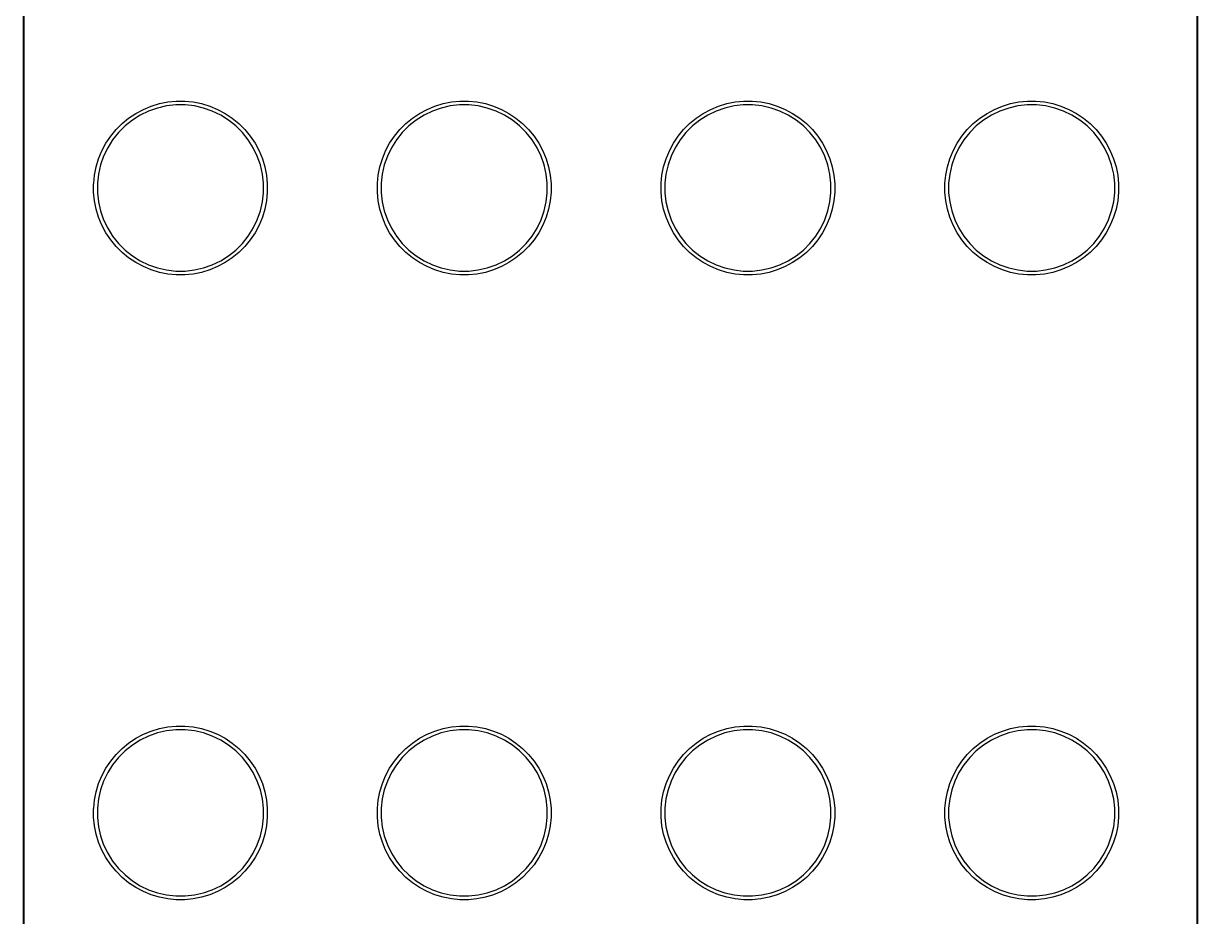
# Model space of a CAD drawing. Header units: inches. Extents: x 0 to 1.78, y -5.06 to 0.
# Drawn here: x 0.001 to 1.776, y -3.88 to -2.529 of the extents above; entities that cross this region are included whole.
import ezdxf

# ---------------------------------------------------------------- set-up
doc = ezdxf.new("R2010")
doc.units = ezdxf.units.IN
doc.header["$MEASUREMENT"] = 0
doc.layers.add('Edge.Cuts', color=254, linetype='CONTINUOUS', true_color=0xd0d2cd)

msp = doc.modelspace()

# ---------------------------------------------------------------- linework, layer by layer
at = {"layer": 'Edge.Cuts', "linetype": 'CONTINUOUS'}
for p, q in [((0.0008, -5.059), (0.0008, 0)), ((1.7765, 0), (1.7765, -5.059)), ((0.0012, -0.2366), (0.0012, -4.8224)), ((1.7761, -4.8224), (1.7761, -0.2366)), ((0.1707, -2.6654), (0.1821, -2.6593)), ((0.1901, -2.662), (0.1774, -2.6681)), ((0.1821, -2.6593), (0.194, -2.6544)), ((0.2035, -2.6573), (0.1901, -2.662)), ((0.194, -2.6544), (0.2063, -2.6506)), ((0.2172, -2.6542), (0.2035, -2.6573)), ((0.2063, -2.6506), (0.219, -2.6481)), ((0.2312, -2.6526), (0.2172, -2.6542)), ((0.219, -2.6481), (0.2318, -2.6469)), ((0.2453, -2.6526), (0.2312, -2.6526)), ((0.2318, -2.6469), (0.2447, -2.6469)), ((0.2447, -2.6469), (0.2576, -2.6481)), ((0.2593, -2.6542), (0.2453, -2.6526)), ((0.2576, -2.6481), (0.2702, -2.6506)), ((0.2731, -2.6573), (0.2593, -2.6542)), ((0.2702, -2.6506), (0.2826, -2.6544)), ((0.2864, -2.662), (0.2731, -2.6573)), ((0.2826, -2.6544), (0.2945, -2.6593)), ((0.2991, -2.6681), (0.2864, -2.662)), ((0.2945, -2.6593), (0.3059, -2.6654)), ((0.5998, -2.6654), (0.6112, -2.6593)), ((0.6193, -2.662), (0.6066, -2.6681)), ((0.6112, -2.6593), (0.6231, -2.6544)), ((0.6326, -2.6573), (0.6193, -2.662)), ((0.6231, -2.6544), (0.6355, -2.6506)), ((0.6463, -2.6542), (0.6326, -2.6573)), ((0.6355, -2.6506), (0.6481, -2.6481)), ((0.6604, -2.6526), (0.6463, -2.6542)), ((0.6481, -2.6481), (0.661, -2.6469)), ((0.6745, -2.6526), (0.6604, -2.6526)), ((0.661, -2.6469), (0.6739, -2.6469)), ((0.6739, -2.6469), (0.6867, -2.6481)), ((0.6885, -2.6542), (0.6745, -2.6526)), ((0.6867, -2.6481), (0.6994, -2.6506)), ((0.7022, -2.6573), (0.6885, -2.6542)), ((0.6994, -2.6506), (0.7117, -2.6544)), ((0.7155, -2.662), (0.7022, -2.6573)), ((0.7117, -2.6544), (0.7236, -2.6593)), ((0.7283, -2.6681), (0.7155, -2.662)), ((0.7236, -2.6593), (0.735, -2.6654)), ((1.0289, -2.6654), (1.0403, -2.6593)), ((1.0484, -2.662), (1.0357, -2.6681)), ((1.0403, -2.6593), (1.0522, -2.6544)), ((1.0617, -2.6573), (1.0484, -2.662)), ((1.0522, -2.6544), (1.0646, -2.6506)), ((1.0755, -2.6542), (1.0617, -2.6573)), ((1.0646, -2.6506), (1.0773, -2.6481)), ((1.0895, -2.6526), (1.0755, -2.6542)), ((1.0773, -2.6481), (1.0901, -2.6469)), ((1.1036, -2.6526), (1.0895, -2.6526)), ((1.0901, -2.6469), (1.103, -2.6469)), ((1.103, -2.6469), (1.1158, -2.6481)), ((1.1176, -2.6542), (1.1036, -2.6526)), ((1.1158, -2.6481), (1.1285, -2.6506)), ((1.1314, -2.6573), (1.1176, -2.6542)), ((1.1285, -2.6506), (1.1408, -2.6544)), ((1.1447, -2.662), (1.1314, -2.6573)), ((1.1408, -2.6544), (1.1528, -2.6593)), ((1.1574, -2.6681), (1.1447, -2.662)), ((1.1528, -2.6593), (1.1641, -2.6654)), ((1.4581, -2.6654), (1.4695, -2.6593)), ((1.4775, -2.662), (1.4648, -2.6681)), ((1.4695, -2.6593), (1.4814, -2.6544)), ((1.4909, -2.6573), (1.4775, -2.662)), ((1.4814, -2.6544), (1.4937, -2.6506)), ((1.5046, -2.6542), (1.4909, -2.6573)), ((1.4937, -2.6506), (1.5064, -2.6481)), ((1.5186, -2.6526), (1.5046, -2.6542)), ((1.5064, -2.6481), (1.5192, -2.6469)), ((1.5327, -2.6526), (1.5186, -2.6526)), ((1.5192, -2.6469), (1.5321, -2.6469)), ((1.5321, -2.6469), (1.545, -2.6481)), ((1.5468, -2.6542), (1.5327, -2.6526)), ((1.545, -2.6481), (1.5576, -2.6506)), ((1.5605, -2.6573), (1.5468, -2.6542)), ((1.5576, -2.6506), (1.57, -2.6544)), ((1.5738, -2.662), (1.5605, -2.6573)), ((1.57, -2.6544), (1.5819, -2.6593)), ((1.5865, -2.6681), (1.5738, -2.662)), ((1.5819, -2.6593), (1.5933, -2.6654)), ((0.1408, -2.6899), (0.15, -2.6808)), ((0.15, -2.6808), (0.1599, -2.6726)), ((0.1655, -2.6756), (0.1545, -2.6844)), ((0.1599, -2.6726), (0.1707, -2.6654)), ((0.1774, -2.6681), (0.1655, -2.6756)), ((0.3111, -2.6756), (0.2991, -2.6681)), ((0.3059, -2.6654), (0.3166, -2.6726)), ((0.3221, -2.6844), (0.3111, -2.6756)), ((0.3166, -2.6726), (0.3266, -2.6808)), ((0.3266, -2.6808), (0.3357, -2.6899)), ((0.57, -2.6899), (0.5791, -2.6808)), ((0.5791, -2.6808), (0.5891, -2.6726)), ((0.5946, -2.6756), (0.5836, -2.6844)), ((0.5891, -2.6726), (0.5998, -2.6654)), ((0.6066, -2.6681), (0.5946, -2.6756)), ((0.7402, -2.6756), (0.7283, -2.6681)), ((0.735, -2.6654), (0.7457, -2.6726)), ((0.7512, -2.6844), (0.7402, -2.6756)), ((0.7457, -2.6726), (0.7557, -2.6808)), ((0.7557, -2.6808), (0.7648, -2.6899)), ((0.9991, -2.6899), (1.0082, -2.6808)), ((1.0082, -2.6808), (1.0182, -2.6726)), ((1.0238, -2.6756), (1.0127, -2.6844)), ((1.0182, -2.6726), (1.0289, -2.6654)), ((1.0357, -2.6681), (1.0238, -2.6756)), ((1.1693, -2.6756), (1.1574, -2.6681)), ((1.1641, -2.6654), (1.1749, -2.6726)), ((1.1804, -2.6844), (1.1693, -2.6756)), ((1.1749, -2.6726), (1.1849, -2.6808)), ((1.1849, -2.6808), (1.194, -2.6899)), ((1.4282, -2.6899), (1.4374, -2.6808)), ((1.4374, -2.6808), (1.4473, -2.6726)), ((1.4529, -2.6756), (1.4419, -2.6844)), ((1.4473, -2.6726), (1.4581, -2.6654)), ((1.4648, -2.6681), (1.4529, -2.6756)), ((1.5985, -2.6756), (1.5865, -2.6681)), ((1.5933, -2.6654), (1.604, -2.6726)), ((1.6095, -2.6844), (1.5985, -2.6756)), ((1.604, -2.6726), (1.614, -2.6808)), ((1.614, -2.6808), (1.6231, -2.6899)), ((0.1327, -2.6999), (0.1408, -2.6899)), ((0.1445, -2.6944), (0.1357, -2.7054)), ((0.1545, -2.6844), (0.1445, -2.6944)), ((0.3321, -2.6944), (0.3221, -2.6844)), ((0.3409, -2.7054), (0.3321, -2.6944)), ((0.3357, -2.6899), (0.3439, -2.6999)), ((0.5618, -2.6999), (0.57, -2.6899)), ((0.5736, -2.6944), (0.5648, -2.7054)), ((0.5836, -2.6844), (0.5736, -2.6944)), ((0.7612, -2.6944), (0.7512, -2.6844)), ((0.77, -2.7054), (0.7612, -2.6944)), ((0.7648, -2.6899), (0.773, -2.6999)), ((0.9909, -2.6999), (0.9991, -2.6899)), ((1.0028, -2.6944), (0.994, -2.7054)), ((1.0127, -2.6844), (1.0028, -2.6944)), ((1.1903, -2.6944), (1.1804, -2.6844)), ((1.1991, -2.7054), (1.1903, -2.6944)), ((1.194, -2.6899), (1.2022, -2.6999)), ((1.4201, -2.6999), (1.4282, -2.6899)), ((1.4319, -2.6944), (1.4231, -2.7054)), ((1.4419, -2.6844), (1.4319, -2.6944)), ((1.6195, -2.6944), (1.6095, -2.6844)), ((1.6283, -2.7054), (1.6195, -2.6944)), ((1.6231, -2.6899), (1.6313, -2.6999)), ((0.1194, -2.722), (0.1255, -2.7106)), ((0.1255, -2.7106), (0.1327, -2.6999)), ((0.1357, -2.7054), (0.1282, -2.7174)), ((0.3484, -2.7174), (0.3409, -2.7054)), ((0.3439, -2.6999), (0.3511, -2.7106)), ((0.3511, -2.7106), (0.3571, -2.722)), ((0.5485, -2.722), (0.5546, -2.7106)), ((0.5546, -2.7106), (0.5618, -2.6999)), ((0.5648, -2.7054), (0.5573, -2.7174)), ((0.7775, -2.7174), (0.77, -2.7054)), ((0.773, -2.6999), (0.7802, -2.7106)), ((0.7802, -2.7106), (0.7863, -2.722)), ((0.9777, -2.722), (0.9838, -2.7106)), ((0.9838, -2.7106), (0.9909, -2.6999)), ((0.994, -2.7054), (0.9865, -2.7174)), ((1.2066, -2.7174), (1.1991, -2.7054)), ((1.2022, -2.6999), (1.2093, -2.7106)), ((1.2093, -2.7106), (1.2154, -2.722)), ((1.4068, -2.722), (1.4129, -2.7106)), ((1.4129, -2.7106), (1.4201, -2.6999)), ((1.4231, -2.7054), (1.4156, -2.7174)), ((1.6358, -2.7174), (1.6283, -2.7054)), ((1.6313, -2.6999), (1.6385, -2.7106)), ((1.6385, -2.7106), (1.6446, -2.722)), ((0.1107, -2.7463), (0.1145, -2.7339)), ((0.1145, -2.7339), (0.1194, -2.722)), ((0.1221, -2.7301), (0.1174, -2.7434)), ((0.1282, -2.7174), (0.1221, -2.7301)), ((0.3545, -2.7301), (0.3484, -2.7174)), ((0.3591, -2.7434), (0.3545, -2.7301)), ((0.3571, -2.722), (0.3621, -2.7339)), ((0.3621, -2.7339), (0.3658, -2.7463)), ((0.5399, -2.7463), (0.5436, -2.7339)), ((0.5436, -2.7339), (0.5485, -2.722)), ((0.5512, -2.7301), (0.5465, -2.7434)), ((0.5573, -2.7174), (0.5512, -2.7301)), ((0.7836, -2.7301), (0.7775, -2.7174)), ((0.7883, -2.7434), (0.7836, -2.7301)), ((0.7863, -2.722), (0.7912, -2.7339)), ((0.7912, -2.7339), (0.795, -2.7463)), ((0.969, -2.7463), (0.9727, -2.7339)), ((0.9727, -2.7339), (0.9777, -2.722)), ((0.9803, -2.7301), (0.9757, -2.7434)), ((0.9865, -2.7174), (0.9803, -2.7301)), ((1.2128, -2.7301), (1.2066, -2.7174)), ((1.2174, -2.7434), (1.2128, -2.7301)), ((1.2154, -2.722), (1.2204, -2.7339)), ((1.2204, -2.7339), (1.2241, -2.7463)), ((1.3981, -2.7463), (1.4019, -2.7339)), ((1.4019, -2.7339), (1.4068, -2.722)), ((1.4095, -2.7301), (1.4048, -2.7434)), ((1.4156, -2.7174), (1.4095, -2.7301)), ((1.6419, -2.7301), (1.6358, -2.7174)), ((1.6466, -2.7434), (1.6419, -2.7301)), ((1.6446, -2.722), (1.6495, -2.7339)), ((1.6495, -2.7339), (1.6532, -2.7463)), ((0.1082, -2.7589), (0.1107, -2.7463)), ((0.1174, -2.7434), (0.1143, -2.7571)), ((0.3623, -2.7571), (0.3591, -2.7434)), ((0.3658, -2.7463), (0.3684, -2.7589)), ((0.5373, -2.7589), (0.5399, -2.7463)), ((0.5465, -2.7434), (0.5434, -2.7571)), ((0.7914, -2.7571), (0.7883, -2.7434)), ((0.795, -2.7463), (0.7975, -2.7589)), ((0.9665, -2.7589), (0.969, -2.7463)), ((0.9757, -2.7434), (0.9725, -2.7571)), ((1.2206, -2.7571), (1.2174, -2.7434)), ((1.2241, -2.7463), (1.2266, -2.7589)), ((1.3956, -2.7589), (1.3981, -2.7463)), ((1.4048, -2.7434), (1.4017, -2.7571)), ((1.6497, -2.7571), (1.6466, -2.7434)), ((1.6532, -2.7463), (1.6558, -2.7589)), ((0.107, -2.7711), (0.1082, -2.7589)), ((0.1143, -2.7571), (0.1127, -2.7711)), ((0.3639, -2.7711), (0.3623, -2.7571)), ((0.3684, -2.7589), (0.3696, -2.7718)), ((0.5361, -2.7711), (0.5373, -2.7589)), ((0.5434, -2.7571), (0.5418, -2.7711)), ((0.793, -2.7711), (0.7914, -2.7571)), ((0.7975, -2.7589), (0.7987, -2.7718)), ((0.9653, -2.7711), (0.9665, -2.7589)), ((0.9725, -2.7571), (0.971, -2.7711)), ((1.2221, -2.7711), (1.2206, -2.7571)), ((1.2266, -2.7589), (1.2279, -2.7718)), ((1.3944, -2.7711), (1.3956, -2.7589)), ((1.4017, -2.7571), (1.4001, -2.7711)), ((1.6513, -2.7711), (1.6497, -2.7571)), ((1.6558, -2.7589), (1.657, -2.7718)), ((0.1069, -2.7718), (0.107, -2.7711)), ((0.1069, -2.7847), (0.1069, -2.7718)), ((0.1082, -2.7975), (0.1069, -2.7847)), ((0.1127, -2.7711), (0.1127, -2.7853)), ((0.1127, -2.7853), (0.1143, -2.7993)), ((0.3623, -2.7993), (0.3639, -2.7853)), ((0.3639, -2.7853), (0.3639, -2.7711)), ((0.3696, -2.7847), (0.3684, -2.7975)), ((0.3696, -2.7718), (0.3696, -2.7847)), ((0.5361, -2.7718), (0.5361, -2.7711)), ((0.5361, -2.7847), (0.5361, -2.7718)), ((0.5373, -2.7975), (0.5361, -2.7847)), ((0.5418, -2.7711), (0.5418, -2.7853)), ((0.5418, -2.7853), (0.5434, -2.7993)), ((0.7914, -2.7993), (0.793, -2.7853)), ((0.793, -2.7853), (0.793, -2.7711)), ((0.7987, -2.7847), (0.7975, -2.7975)), ((0.7987, -2.7718), (0.7987, -2.7847)), ((0.9652, -2.7718), (0.9653, -2.7711)), ((0.9652, -2.7847), (0.9652, -2.7718)), ((0.9665, -2.7975), (0.9652, -2.7847)), ((0.971, -2.7711), (0.971, -2.7853)), ((0.971, -2.7853), (0.9725, -2.7993)), ((1.2206, -2.7993), (1.2221, -2.7853)), ((1.2221, -2.7853), (1.2221, -2.7711)), ((1.2279, -2.7847), (1.2266, -2.7975)), ((1.2279, -2.7718), (1.2279, -2.7847)), ((1.3943, -2.7718), (1.3944, -2.7711)), ((1.3943, -2.7847), (1.3943, -2.7718)), ((1.3956, -2.7975), (1.3943, -2.7847)), ((1.4001, -2.7711), (1.4001, -2.7853)), ((1.4001, -2.7853), (1.4017, -2.7993)), ((1.6497, -2.7993), (1.6513, -2.7853)), ((1.6513, -2.7853), (1.6513, -2.7711)), ((1.657, -2.7847), (1.6558, -2.7975)), ((1.657, -2.7718), (1.657, -2.7847)), ((0.1107, -2.8102), (0.1082, -2.7975)), ((0.1143, -2.7993), (0.1174, -2.813)), ((0.3591, -2.813), (0.3623, -2.7993)), ((0.3684, -2.7975), (0.3658, -2.8102)), ((0.5399, -2.8102), (0.5373, -2.7975)), ((0.5434, -2.7993), (0.5465, -2.813)), ((0.7883, -2.813), (0.7914, -2.7993)), ((0.7975, -2.7975), (0.795, -2.8102)), ((0.969, -2.8102), (0.9665, -2.7975)), ((0.9725, -2.7993), (0.9757, -2.813)), ((1.2174, -2.813), (1.2206, -2.7993)), ((1.2266, -2.7975), (1.2241, -2.8102)), ((1.3981, -2.8102), (1.3956, -2.7975)), ((1.4017, -2.7993), (1.4048, -2.813)), ((1.6466, -2.813), (1.6497, -2.7993)), ((1.6558, -2.7975), (1.6532, -2.8102)), ((0.1145, -2.8225), (0.1107, -2.8102)), ((0.1194, -2.8344), (0.1145, -2.8225)), ((0.1174, -2.813), (0.1221, -2.8263)), ((0.3545, -2.8263), (0.3591, -2.813)), ((0.3621, -2.8225), (0.3571, -2.8344)), ((0.3658, -2.8102), (0.3621, -2.8225)), ((0.5436, -2.8225), (0.5399, -2.8102)), ((0.5485, -2.8344), (0.5436, -2.8225)), ((0.5465, -2.813), (0.5512, -2.8263)), ((0.7836, -2.8263), (0.7883, -2.813)), ((0.7912, -2.8225), (0.7863, -2.8344)), ((0.795, -2.8102), (0.7912, -2.8225)), ((0.9727, -2.8225), (0.969, -2.8102)), ((0.9777, -2.8344), (0.9727, -2.8225)), ((0.9757, -2.813), (0.9803, -2.8263)), ((1.2128, -2.8263), (1.2174, -2.813)), ((1.2204, -2.8225), (1.2154, -2.8344)), ((1.2241, -2.8102), (1.2204, -2.8225)), ((1.4019, -2.8225), (1.3981, -2.8102)), ((1.4068, -2.8344), (1.4019, -2.8225)), ((1.4048, -2.813), (1.4095, -2.8263)), ((1.6419, -2.8263), (1.6466, -2.813)), ((1.6495, -2.8225), (1.6446, -2.8344)), ((1.6532, -2.8102), (1.6495, -2.8225)), ((0.1255, -2.8458), (0.1194, -2.8344)), ((0.1221, -2.8263), (0.1282, -2.839)), ((0.1282, -2.839), (0.1357, -2.851)), ((0.3409, -2.851), (0.3484, -2.839)), ((0.3484, -2.839), (0.3545, -2.8263)), ((0.3571, -2.8344), (0.3511, -2.8458)), ((0.5546, -2.8458), (0.5485, -2.8344)), ((0.5512, -2.8263), (0.5573, -2.839)), ((0.5573, -2.839), (0.5648, -2.851)), ((0.77, -2.851), (0.7775, -2.839)), ((0.7775, -2.839), (0.7836, -2.8263)), ((0.7863, -2.8344), (0.7802, -2.8458)), ((0.9838, -2.8458), (0.9777, -2.8344)), ((0.9803, -2.8263), (0.9865, -2.839)), ((0.9865, -2.839), (0.994, -2.851)), ((1.1991, -2.851), (1.2066, -2.839)), ((1.2066, -2.839), (1.2128, -2.8263)), ((1.2154, -2.8344), (1.2093, -2.8458)), ((1.4129, -2.8458), (1.4068, -2.8344)), ((1.4095, -2.8263), (1.4156, -2.839)), ((1.4156, -2.839), (1.4231, -2.851)), ((1.6283, -2.851), (1.6358, -2.839)), ((1.6358, -2.839), (1.6419, -2.8263)), ((1.6446, -2.8344), (1.6385, -2.8458)), ((0.1327, -2.8565), (0.1255, -2.8458)), ((0.1408, -2.8665), (0.1327, -2.8565)), ((0.1357, -2.851), (0.1445, -2.862)), ((0.3321, -2.862), (0.3409, -2.851)), ((0.3439, -2.8565), (0.3357, -2.8665)), ((0.3511, -2.8458), (0.3439, -2.8565)), ((0.5618, -2.8565), (0.5546, -2.8458)), ((0.57, -2.8665), (0.5618, -2.8565)), ((0.5648, -2.851), (0.5736, -2.862)), ((0.7612, -2.862), (0.77, -2.851)), ((0.773, -2.8565), (0.7648, -2.8665)), ((0.7802, -2.8458), (0.773, -2.8565)), ((0.9909, -2.8565), (0.9838, -2.8458)), ((0.9991, -2.8665), (0.9909, -2.8565)), ((0.994, -2.851), (1.0028, -2.862)), ((1.1903, -2.862), (1.1991, -2.851)), ((1.2022, -2.8565), (1.194, -2.8665)), ((1.2093, -2.8458), (1.2022, -2.8565)), ((1.4201, -2.8565), (1.4129, -2.8458)), ((1.4282, -2.8665), (1.4201, -2.8565)), ((1.4231, -2.851), (1.4319, -2.862)), ((1.6195, -2.862), (1.6283, -2.851)), ((1.6313, -2.8565), (1.6231, -2.8665)), ((1.6385, -2.8458), (1.6313, -2.8565)), ((0.15, -2.8756), (0.1408, -2.8665)), ((0.1445, -2.862), (0.1545, -2.872)), ((0.1599, -2.8838), (0.15, -2.8756)), ((0.1545, -2.872), (0.1655, -2.8808)), ((0.3111, -2.8808), (0.3221, -2.872)), ((0.3266, -2.8756), (0.3166, -2.8838)), ((0.3221, -2.872), (0.3321, -2.862)), ((0.3357, -2.8665), (0.3266, -2.8756)), ((0.5791, -2.8756), (0.57, -2.8665)), ((0.5736, -2.862), (0.5836, -2.872)), ((0.5891, -2.8838), (0.5791, -2.8756)), ((0.5836, -2.872), (0.5946, -2.8808)), ((0.7402, -2.8808), (0.7512, -2.872)), ((0.7557, -2.8756), (0.7457, -2.8838)), ((0.7512, -2.872), (0.7612, -2.862)), ((0.7648, -2.8665), (0.7557, -2.8756)), ((1.0082, -2.8756), (0.9991, -2.8665)), ((1.0028, -2.862), (1.0127, -2.872)), ((1.0182, -2.8838), (1.0082, -2.8756)), ((1.0127, -2.872), (1.0238, -2.8808)), ((1.1693, -2.8808), (1.1804, -2.872)), ((1.1849, -2.8756), (1.1749, -2.8838)), ((1.1804, -2.872), (1.1903, -2.862)), ((1.194, -2.8665), (1.1849, -2.8756)), ((1.4374, -2.8756), (1.4282, -2.8665)), ((1.4319, -2.862), (1.4419, -2.872)), ((1.4473, -2.8838), (1.4374, -2.8756)), ((1.4419, -2.872), (1.4529, -2.8808)), ((1.5985, -2.8808), (1.6095, -2.872)), ((1.614, -2.8756), (1.604, -2.8838)), ((1.6095, -2.872), (1.6195, -2.862)), ((1.6231, -2.8665), (1.614, -2.8756)), ((0.1707, -2.891), (0.1599, -2.8838)), ((0.1655, -2.8808), (0.1774, -2.8883)), ((0.1821, -2.8971), (0.1707, -2.891)), ((0.1774, -2.8883), (0.1901, -2.8944)), ((0.2864, -2.8944), (0.2991, -2.8883)), ((0.3059, -2.891), (0.2945, -2.8971)), ((0.2991, -2.8883), (0.3111, -2.8808)), ((0.3166, -2.8838), (0.3059, -2.891)), ((0.5998, -2.891), (0.5891, -2.8838)), ((0.5946, -2.8808), (0.6066, -2.8883)), ((0.6112, -2.8971), (0.5998, -2.891)), ((0.6066, -2.8883), (0.6193, -2.8944)), ((0.7155, -2.8944), (0.7283, -2.8883)), ((0.735, -2.891), (0.7236, -2.8971)), ((0.7283, -2.8883), (0.7402, -2.8808)), ((0.7457, -2.8838), (0.735, -2.891)), ((1.0289, -2.891), (1.0182, -2.8838)), ((1.0238, -2.8808), (1.0357, -2.8883)), ((1.0403, -2.8971), (1.0289, -2.891)), ((1.0357, -2.8883), (1.0484, -2.8944)), ((1.1447, -2.8944), (1.1574, -2.8883)), ((1.1641, -2.891), (1.1528, -2.8971)), ((1.1574, -2.8883), (1.1693, -2.8808)), ((1.1749, -2.8838), (1.1641, -2.891)), ((1.4581, -2.891), (1.4473, -2.8838)), ((1.4529, -2.8808), (1.4648, -2.8883)), ((1.4695, -2.8971), (1.4581, -2.891)), ((1.4648, -2.8883), (1.4775, -2.8944)), ((1.5738, -2.8944), (1.5865, -2.8883)), ((1.5933, -2.891), (1.5819, -2.8971)), ((1.5865, -2.8883), (1.5985, -2.8808)), ((1.604, -2.8838), (1.5933, -2.891)), ((0.194, -2.902), (0.1821, -2.8971)), ((0.1901, -2.8944), (0.2035, -2.8991)), ((0.2063, -2.9058), (0.194, -2.902)), ((0.2035, -2.8991), (0.2172, -2.9022)), ((0.219, -2.9083), (0.2063, -2.9058)), ((0.2172, -2.9022), (0.2312, -2.9038)), ((0.2318, -2.9095), (0.219, -2.9083)), ((0.2312, -2.9038), (0.2453, -2.9038)), ((0.2447, -2.9095), (0.2318, -2.9095)), ((0.2576, -2.9083), (0.2447, -2.9095)), ((0.2453, -2.9038), (0.2593, -2.9022)), ((0.2702, -2.9058), (0.2576, -2.9083)), ((0.2593, -2.9022), (0.2731, -2.8991)), ((0.2826, -2.902), (0.2702, -2.9058)), ((0.2731, -2.8991), (0.2864, -2.8944)), ((0.2945, -2.8971), (0.2826, -2.902)), ((0.6231, -2.902), (0.6112, -2.8971)), ((0.6193, -2.8944), (0.6326, -2.8991)), ((0.6355, -2.9058), (0.6231, -2.902)), ((0.6326, -2.8991), (0.6463, -2.9022)), ((0.6481, -2.9083), (0.6355, -2.9058)), ((0.6463, -2.9022), (0.6604, -2.9038)), ((0.661, -2.9095), (0.6481, -2.9083)), ((0.6604, -2.9038), (0.6745, -2.9038)), ((0.6739, -2.9095), (0.661, -2.9095)), ((0.6867, -2.9083), (0.6739, -2.9095)), ((0.6745, -2.9038), (0.6885, -2.9022)), ((0.6994, -2.9058), (0.6867, -2.9083)), ((0.6885, -2.9022), (0.7022, -2.8991)), ((0.7117, -2.902), (0.6994, -2.9058)), ((0.7022, -2.8991), (0.7155, -2.8944)), ((0.7236, -2.8971), (0.7117, -2.902)), ((1.0522, -2.902), (1.0403, -2.8971)), ((1.0484, -2.8944), (1.0617, -2.8991)), ((1.0646, -2.9058), (1.0522, -2.902)), ((1.0617, -2.8991), (1.0755, -2.9022)), ((1.0773, -2.9083), (1.0646, -2.9058)), ((1.0755, -2.9022), (1.0895, -2.9038)), ((1.0901, -2.9095), (1.0773, -2.9083)), ((1.0895, -2.9038), (1.1036, -2.9038)), ((1.103, -2.9095), (1.0901, -2.9095)), ((1.1158, -2.9083), (1.103, -2.9095)), ((1.1036, -2.9038), (1.1176, -2.9022)), ((1.1285, -2.9058), (1.1158, -2.9083)), ((1.1176, -2.9022), (1.1314, -2.8991)), ((1.1408, -2.902), (1.1285, -2.9058)), ((1.1314, -2.8991), (1.1447, -2.8944)), ((1.1528, -2.8971), (1.1408, -2.902)), ((1.4814, -2.902), (1.4695, -2.8971)), ((1.4775, -2.8944), (1.4909, -2.8991)), ((1.4937, -2.9058), (1.4814, -2.902)), ((1.4909, -2.8991), (1.5046, -2.9022)), ((1.5064, -2.9083), (1.4937, -2.9058)), ((1.5046, -2.9022), (1.5186, -2.9038)), ((1.5192, -2.9095), (1.5064, -2.9083)), ((1.5186, -2.9038), (1.5327, -2.9038)), ((1.5321, -2.9095), (1.5192, -2.9095)), ((1.545, -2.9083), (1.5321, -2.9095)), ((1.5327, -2.9038), (1.5468, -2.9022)), ((1.5576, -2.9058), (1.545, -2.9083)), ((1.5468, -2.9022), (1.5605, -2.8991)), ((1.57, -2.902), (1.5576, -2.9058)), ((1.5605, -2.8991), (1.5738, -2.8944)), ((1.5819, -2.8971), (1.57, -2.902)), ((0.1707, -3.6103), (0.1821, -3.6042)), ((0.1821, -3.6042), (0.194, -3.5993)), ((0.2035, -3.6022), (0.1901, -3.6069)), ((0.194, -3.5993), (0.2063, -3.5955)), ((0.2172, -3.5991), (0.2035, -3.6022)), ((0.2063, -3.5955), (0.219, -3.593)), ((0.2312, -3.5975), (0.2172, -3.5991)), ((0.219, -3.593), (0.2318, -3.5917)), ((0.2453, -3.5975), (0.2312, -3.5975)), ((0.2318, -3.5917), (0.2447, -3.5917)), ((0.2447, -3.5917), (0.2576, -3.593)), ((0.2593, -3.5991), (0.2453, -3.5975)), ((0.2576, -3.593), (0.2702, -3.5955)), ((0.2731, -3.6022), (0.2593, -3.5991)), ((0.2702, -3.5955), (0.2826, -3.5993)), ((0.2864, -3.6069), (0.2731, -3.6022)), ((0.2826, -3.5993), (0.2945, -3.6042)), ((0.2945, -3.6042), (0.3059, -3.6103)), ((0.5998, -3.6103), (0.6112, -3.6042)), ((0.6112, -3.6042), (0.6231, -3.5993)), ((0.6326, -3.6022), (0.6193, -3.6069)), ((0.6231, -3.5993), (0.6355, -3.5955)), ((0.6463, -3.5991), (0.6326, -3.6022)), ((0.6355, -3.5955), (0.6481, -3.593)), ((0.6604, -3.5975), (0.6463, -3.5991)), ((0.6481, -3.593), (0.661, -3.5917)), ((0.6745, -3.5975), (0.6604, -3.5975)), ((0.661, -3.5917), (0.6739, -3.5917)), ((0.6739, -3.5917), (0.6867, -3.593)), ((0.6885, -3.5991), (0.6745, -3.5975)), ((0.6867, -3.593), (0.6994, -3.5955)), ((0.7022, -3.6022), (0.6885, -3.5991)), ((0.6994, -3.5955), (0.7117, -3.5993)), ((0.7155, -3.6069), (0.7022, -3.6022)), ((0.7117, -3.5993), (0.7236, -3.6042)), ((0.7236, -3.6042), (0.735, -3.6103)), ((1.0289, -3.6103), (1.0403, -3.6042)), ((1.0403, -3.6042), (1.0522, -3.5993)), ((1.0617, -3.6022), (1.0484, -3.6069)), ((1.0522, -3.5993), (1.0646, -3.5955)), ((1.0755, -3.5991), (1.0617, -3.6022)), ((1.0646, -3.5955), (1.0773, -3.593)), ((1.0895, -3.5975), (1.0755, -3.5991)), ((1.0773, -3.593), (1.0901, -3.5917)), ((1.1036, -3.5975), (1.0895, -3.5975)), ((1.0901, -3.5917), (1.103, -3.5917)), ((1.103, -3.5917), (1.1158, -3.593)), ((1.1176, -3.5991), (1.1036, -3.5975)), ((1.1158, -3.593), (1.1285, -3.5955)), ((1.1314, -3.6022), (1.1176, -3.5991)), ((1.1285, -3.5955), (1.1408, -3.5993)), ((1.1447, -3.6069), (1.1314, -3.6022)), ((1.1408, -3.5993), (1.1528, -3.6042)), ((1.1528, -3.6042), (1.1641, -3.6103)), ((1.4581, -3.6103), (1.4695, -3.6042)), ((1.4695, -3.6042), (1.4814, -3.5993)), ((1.4909, -3.6022), (1.4775, -3.6069)), ((1.4814, -3.5993), (1.4937, -3.5955)), ((1.5046, -3.5991), (1.4909, -3.6022)), ((1.4937, -3.5955), (1.5064, -3.593)), ((1.5186, -3.5975), (1.5046, -3.5991)), ((1.5064, -3.593), (1.5192, -3.5917)), ((1.5327, -3.5975), (1.5186, -3.5975)), ((1.5192, -3.5917), (1.5321, -3.5917)), ((1.5321, -3.5917), (1.545, -3.593)), ((1.5468, -3.5991), (1.5327, -3.5975)), ((1.545, -3.593), (1.5576, -3.5955)), ((1.5605, -3.6022), (1.5468, -3.5991)), ((1.5576, -3.5955), (1.57, -3.5993)), ((1.5738, -3.6069), (1.5605, -3.6022)), ((1.57, -3.5993), (1.5819, -3.6042)), ((1.5819, -3.6042), (1.5933, -3.6103)), ((0.15, -3.6257), (0.1599, -3.6175)), ((0.1655, -3.6205), (0.1545, -3.6293)), ((0.1599, -3.6175), (0.1707, -3.6103)), ((0.1774, -3.613), (0.1655, -3.6205)), ((0.1901, -3.6069), (0.1774, -3.613)), ((0.2991, -3.613), (0.2864, -3.6069)), ((0.3111, -3.6205), (0.2991, -3.613)), ((0.3059, -3.6103), (0.3166, -3.6175)), ((0.3221, -3.6293), (0.3111, -3.6205)), ((0.3166, -3.6175), (0.3266, -3.6257)), ((0.5791, -3.6257), (0.5891, -3.6175)), ((0.5946, -3.6205), (0.5836, -3.6293)), ((0.5891, -3.6175), (0.5998, -3.6103)), ((0.6066, -3.613), (0.5946, -3.6205)), ((0.6193, -3.6069), (0.6066, -3.613)), ((0.7283, -3.613), (0.7155, -3.6069)), ((0.7402, -3.6205), (0.7283, -3.613)), ((0.735, -3.6103), (0.7457, -3.6175)), ((0.7512, -3.6293), (0.7402, -3.6205)), ((0.7457, -3.6175), (0.7557, -3.6257)), ((1.0082, -3.6257), (1.0182, -3.6175)), ((1.0238, -3.6205), (1.0127, -3.6293)), ((1.0182, -3.6175), (1.0289, -3.6103)), ((1.0357, -3.613), (1.0238, -3.6205)), ((1.0484, -3.6069), (1.0357, -3.613)), ((1.1574, -3.613), (1.1447, -3.6069)), ((1.1693, -3.6205), (1.1574, -3.613)), ((1.1641, -3.6103), (1.1749, -3.6175)), ((1.1804, -3.6293), (1.1693, -3.6205)), ((1.1749, -3.6175), (1.1849, -3.6257)), ((1.4374, -3.6257), (1.4473, -3.6175)), ((1.4529, -3.6205), (1.4419, -3.6293)), ((1.4473, -3.6175), (1.4581, -3.6103)), ((1.4648, -3.613), (1.4529, -3.6205)), ((1.4775, -3.6069), (1.4648, -3.613)), ((1.5865, -3.613), (1.5738, -3.6069)), ((1.5985, -3.6205), (1.5865, -3.613)), ((1.5933, -3.6103), (1.604, -3.6175)), ((1.6095, -3.6293), (1.5985, -3.6205)), ((1.604, -3.6175), (1.614, -3.6257)), ((0.1327, -3.6448), (0.1408, -3.6348)), ((0.1445, -3.6393), (0.1357, -3.6503)), ((0.1408, -3.6348), (0.15, -3.6257)), ((0.1545, -3.6293), (0.1445, -3.6393)), ((0.3321, -3.6393), (0.3221, -3.6293)), ((0.3266, -3.6257), (0.3357, -3.6348)), ((0.3409, -3.6503), (0.3321, -3.6393)), ((0.3357, -3.6348), (0.3439, -3.6448)), ((0.5618, -3.6448), (0.57, -3.6348)), ((0.5736, -3.6393), (0.5648, -3.6503)), ((0.57, -3.6348), (0.5791, -3.6257)), ((0.5836, -3.6293), (0.5736, -3.6393)), ((0.7612, -3.6393), (0.7512, -3.6293)), ((0.7557, -3.6257), (0.7648, -3.6348)), ((0.77, -3.6503), (0.7612, -3.6393)), ((0.7648, -3.6348), (0.773, -3.6448)), ((0.9909, -3.6448), (0.9991, -3.6348)), ((1.0028, -3.6393), (0.994, -3.6503)), ((0.9991, -3.6348), (1.0082, -3.6257)), ((1.0127, -3.6293), (1.0028, -3.6393)), ((1.1903, -3.6393), (1.1804, -3.6293)), ((1.1849, -3.6257), (1.194, -3.6348)), ((1.1991, -3.6503), (1.1903, -3.6393)), ((1.194, -3.6348), (1.2022, -3.6448)), ((1.4201, -3.6448), (1.4282, -3.6348)), ((1.4319, -3.6393), (1.4231, -3.6503)), ((1.4282, -3.6348), (1.4374, -3.6257)), ((1.4419, -3.6293), (1.4319, -3.6393)), ((1.6195, -3.6393), (1.6095, -3.6293)), ((1.614, -3.6257), (1.6231, -3.6348)), ((1.6283, -3.6503), (1.6195, -3.6393)), ((1.6231, -3.6348), (1.6313, -3.6448)), ((0.1194, -3.6669), (0.1255, -3.6555)), ((0.1255, -3.6555), (0.1327, -3.6448)), ((0.1357, -3.6503), (0.1282, -3.6622)), ((0.3484, -3.6622), (0.3409, -3.6503)), ((0.3439, -3.6448), (0.3511, -3.6555)), ((0.3511, -3.6555), (0.3571, -3.6669)), ((0.5485, -3.6669), (0.5546, -3.6555)), ((0.5546, -3.6555), (0.5618, -3.6448)), ((0.5648, -3.6503), (0.5573, -3.6622)), ((0.7775, -3.6622), (0.77, -3.6503)), ((0.773, -3.6448), (0.7802, -3.6555)), ((0.7802, -3.6555), (0.7863, -3.6669)), ((0.9777, -3.6669), (0.9838, -3.6555)), ((0.9838, -3.6555), (0.9909, -3.6448)), ((0.994, -3.6503), (0.9865, -3.6622)), ((1.2066, -3.6622), (1.1991, -3.6503)), ((1.2022, -3.6448), (1.2093, -3.6555)), ((1.2093, -3.6555), (1.2154, -3.6669)), ((1.4068, -3.6669), (1.4129, -3.6555)), ((1.4129, -3.6555), (1.4201, -3.6448)), ((1.4231, -3.6503), (1.4156, -3.6622)), ((1.6358, -3.6622), (1.6283, -3.6503)), ((1.6313, -3.6448), (1.6385, -3.6555)), ((1.6385, -3.6555), (1.6446, -3.6669)), ((0.1145, -3.6788), (0.1194, -3.6669)), ((0.1221, -3.6749), (0.1174, -3.6883)), ((0.1282, -3.6622), (0.1221, -3.6749)), ((0.3545, -3.6749), (0.3484, -3.6622)), ((0.3591, -3.6883), (0.3545, -3.6749)), ((0.3571, -3.6669), (0.3621, -3.6788)), ((0.5436, -3.6788), (0.5485, -3.6669)), ((0.5512, -3.6749), (0.5465, -3.6883)), ((0.5573, -3.6622), (0.5512, -3.6749)), ((0.7836, -3.6749), (0.7775, -3.6622)), ((0.7883, -3.6883), (0.7836, -3.6749)), ((0.7863, -3.6669), (0.7912, -3.6788)), ((0.9727, -3.6788), (0.9777, -3.6669)), ((0.9803, -3.6749), (0.9757, -3.6883)), ((0.9865, -3.6622), (0.9803, -3.6749)), ((1.2128, -3.6749), (1.2066, -3.6622)), ((1.2174, -3.6883), (1.2128, -3.6749)), ((1.2154, -3.6669), (1.2204, -3.6788)), ((1.4019, -3.6788), (1.4068, -3.6669)), ((1.4095, -3.6749), (1.4048, -3.6883)), ((1.4156, -3.6622), (1.4095, -3.6749)), ((1.6419, -3.6749), (1.6358, -3.6622)), ((1.6466, -3.6883), (1.6419, -3.6749)), ((1.6446, -3.6669), (1.6495, -3.6788)), ((0.1082, -3.7038), (0.1107, -3.6911)), ((0.1107, -3.6911), (0.1145, -3.6788)), ((0.1174, -3.6883), (0.1143, -3.702)), ((0.3623, -3.702), (0.3591, -3.6883)), ((0.3621, -3.6788), (0.3658, -3.6911)), ((0.3658, -3.6911), (0.3684, -3.7038)), ((0.5373, -3.7038), (0.5399, -3.6911)), ((0.5399, -3.6911), (0.5436, -3.6788)), ((0.5465, -3.6883), (0.5434, -3.702)), ((0.7914, -3.702), (0.7883, -3.6883)), ((0.7912, -3.6788), (0.795, -3.6911)), ((0.795, -3.6911), (0.7975, -3.7038)), ((0.9665, -3.7038), (0.969, -3.6911)), ((0.969, -3.6911), (0.9727, -3.6788)), ((0.9757, -3.6883), (0.9725, -3.702)), ((1.2206, -3.702), (1.2174, -3.6883)), ((1.2204, -3.6788), (1.2241, -3.6911)), ((1.2241, -3.6911), (1.2266, -3.7038)), ((1.3956, -3.7038), (1.3981, -3.6911)), ((1.3981, -3.6911), (1.4019, -3.6788)), ((1.4048, -3.6883), (1.4017, -3.702)), ((1.6497, -3.702), (1.6466, -3.6883)), ((1.6495, -3.6788), (1.6532, -3.6911)), ((1.6532, -3.6911), (1.6558, -3.7038)), ((0.107, -3.716), (0.1082, -3.7038)), ((0.1143, -3.702), (0.1127, -3.716)), ((0.3639, -3.716), (0.3623, -3.702)), ((0.3684, -3.7038), (0.3696, -3.7166)), ((0.5361, -3.716), (0.5373, -3.7038)), ((0.5434, -3.702), (0.5418, -3.716)), ((0.793, -3.716), (0.7914, -3.702)), ((0.7975, -3.7038), (0.7987, -3.7166)), ((0.9653, -3.716), (0.9665, -3.7038)), ((0.9725, -3.702), (0.971, -3.716)), ((1.2221, -3.716), (1.2206, -3.702)), ((1.2266, -3.7038), (1.2279, -3.7166)), ((1.3944, -3.716), (1.3956, -3.7038)), ((1.4017, -3.702), (1.4001, -3.716)), ((1.6513, -3.716), (1.6497, -3.702)), ((1.6558, -3.7038), (1.657, -3.7166)), ((0.1069, -3.7166), (0.107, -3.716)), ((0.1069, -3.7295), (0.1069, -3.7166)), ((0.1127, -3.716), (0.1127, -3.7301)), ((0.3639, -3.7301), (0.3639, -3.716)), ((0.3696, -3.7166), (0.3696, -3.7295)), ((0.5361, -3.7166), (0.5361, -3.716)), ((0.5361, -3.7295), (0.5361, -3.7166)), ((0.5418, -3.716), (0.5418, -3.7301)), ((0.793, -3.7301), (0.793, -3.716)), ((0.7987, -3.7166), (0.7987, -3.7295)), ((0.9652, -3.7166), (0.9653, -3.716)), ((0.9652, -3.7295), (0.9652, -3.7166)), ((0.971, -3.716), (0.971, -3.7301)), ((1.2221, -3.7301), (1.2221, -3.716)), ((1.2279, -3.7166), (1.2279, -3.7295)), ((1.3943, -3.7166), (1.3944, -3.716)), ((1.3943, -3.7295), (1.3943, -3.7166)), ((1.4001, -3.716), (1.4001, -3.7301)), ((1.6513, -3.7301), (1.6513, -3.716)), ((1.657, -3.7166), (1.657, -3.7295)), ((0.1082, -3.7424), (0.1069, -3.7295)), ((0.1107, -3.755), (0.1082, -3.7424)), ((0.1127, -3.7301), (0.1143, -3.7442)), ((0.1143, -3.7442), (0.1174, -3.7579)), ((0.3591, -3.7579), (0.3623, -3.7442)), ((0.3623, -3.7442), (0.3639, -3.7301)), ((0.3684, -3.7424), (0.3658, -3.755)), ((0.3696, -3.7295), (0.3684, -3.7424)), ((0.5373, -3.7424), (0.5361, -3.7295)), ((0.5399, -3.755), (0.5373, -3.7424)), ((0.5418, -3.7301), (0.5434, -3.7442)), ((0.5434, -3.7442), (0.5465, -3.7579)), ((0.7883, -3.7579), (0.7914, -3.7442)), ((0.7914, -3.7442), (0.793, -3.7301)), ((0.7975, -3.7424), (0.795, -3.755)), ((0.7987, -3.7295), (0.7975, -3.7424)), ((0.9665, -3.7424), (0.9652, -3.7295)), ((0.969, -3.755), (0.9665, -3.7424)), ((0.971, -3.7301), (0.9725, -3.7442)), ((0.9725, -3.7442), (0.9757, -3.7579)), ((1.2174, -3.7579), (1.2206, -3.7442)), ((1.2206, -3.7442), (1.2221, -3.7301)), ((1.2266, -3.7424), (1.2241, -3.755)), ((1.2279, -3.7295), (1.2266, -3.7424)), ((1.3956, -3.7424), (1.3943, -3.7295)), ((1.3981, -3.755), (1.3956, -3.7424)), ((1.4001, -3.7301), (1.4017, -3.7442)), ((1.4017, -3.7442), (1.4048, -3.7579)), ((1.6466, -3.7579), (1.6497, -3.7442)), ((1.6497, -3.7442), (1.6513, -3.7301)), ((1.6558, -3.7424), (1.6532, -3.755)), ((1.657, -3.7295), (1.6558, -3.7424)), ((0.1145, -3.7674), (0.1107, -3.755)), ((0.1174, -3.7579), (0.1221, -3.7712)), ((0.3545, -3.7712), (0.3591, -3.7579)), ((0.3658, -3.755), (0.3621, -3.7674)), ((0.5436, -3.7674), (0.5399, -3.755)), ((0.5465, -3.7579), (0.5512, -3.7712)), ((0.7836, -3.7712), (0.7883, -3.7579)), ((0.795, -3.755), (0.7912, -3.7674)), ((0.9727, -3.7674), (0.969, -3.755)), ((0.9757, -3.7579), (0.9803, -3.7712)), ((1.2128, -3.7712), (1.2174, -3.7579)), ((1.2241, -3.755), (1.2204, -3.7674)), ((1.4019, -3.7674), (1.3981, -3.755)), ((1.4048, -3.7579), (1.4095, -3.7712)), ((1.6419, -3.7712), (1.6466, -3.7579)), ((1.6532, -3.755), (1.6495, -3.7674)), ((0.1194, -3.7793), (0.1145, -3.7674)), ((0.1255, -3.7907), (0.1194, -3.7793)), ((0.1221, -3.7712), (0.1282, -3.7839)), ((0.3484, -3.7839), (0.3545, -3.7712)), ((0.3571, -3.7793), (0.3511, -3.7907)), ((0.3621, -3.7674), (0.3571, -3.7793)), ((0.5485, -3.7793), (0.5436, -3.7674)), ((0.5546, -3.7907), (0.5485, -3.7793)), ((0.5512, -3.7712), (0.5573, -3.7839)), ((0.7775, -3.7839), (0.7836, -3.7712)), ((0.7863, -3.7793), (0.7802, -3.7907)), ((0.7912, -3.7674), (0.7863, -3.7793)), ((0.9777, -3.7793), (0.9727, -3.7674)), ((0.9838, -3.7907), (0.9777, -3.7793)), ((0.9803, -3.7712), (0.9865, -3.7839)), ((1.2066, -3.7839), (1.2128, -3.7712)), ((1.2154, -3.7793), (1.2093, -3.7907)), ((1.2204, -3.7674), (1.2154, -3.7793)), ((1.4068, -3.7793), (1.4019, -3.7674)), ((1.4129, -3.7907), (1.4068, -3.7793)), ((1.4095, -3.7712), (1.4156, -3.7839)), ((1.6358, -3.7839), (1.6419, -3.7712)), ((1.6446, -3.7793), (1.6385, -3.7907)), ((1.6495, -3.7674), (1.6446, -3.7793)), ((0.1327, -3.8014), (0.1255, -3.7907)), ((0.1282, -3.7839), (0.1357, -3.7959)), ((0.1357, -3.7959), (0.1445, -3.8069)), ((0.3321, -3.8069), (0.3409, -3.7959)), ((0.3409, -3.7959), (0.3484, -3.7839)), ((0.3511, -3.7907), (0.3439, -3.8014)), ((0.5618, -3.8014), (0.5546, -3.7907)), ((0.5573, -3.7839), (0.5648, -3.7959)), ((0.5648, -3.7959), (0.5736, -3.8069)), ((0.7612, -3.8069), (0.77, -3.7959)), ((0.77, -3.7959), (0.7775, -3.7839)), ((0.7802, -3.7907), (0.773, -3.8014)), ((0.9909, -3.8014), (0.9838, -3.7907)), ((0.9865, -3.7839), (0.994, -3.7959)), ((0.994, -3.7959), (1.0028, -3.8069)), ((1.1903, -3.8069), (1.1991, -3.7959)), ((1.1991, -3.7959), (1.2066, -3.7839)), ((1.2093, -3.7907), (1.2022, -3.8014)), ((1.4201, -3.8014), (1.4129, -3.7907)), ((1.4156, -3.7839), (1.4231, -3.7959)), ((1.4231, -3.7959), (1.4319, -3.8069)), ((1.6195, -3.8069), (1.6283, -3.7959)), ((1.6283, -3.7959), (1.6358, -3.7839)), ((1.6385, -3.7907), (1.6313, -3.8014)), ((0.1408, -3.8114), (0.1327, -3.8014)), ((0.15, -3.8205), (0.1408, -3.8114)), ((0.1445, -3.8069), (0.1545, -3.8169)), ((0.1545, -3.8169), (0.1655, -3.8257)), ((0.3111, -3.8257), (0.3221, -3.8169)), ((0.3221, -3.8169), (0.3321, -3.8069)), ((0.3357, -3.8114), (0.3266, -3.8205)), ((0.3439, -3.8014), (0.3357, -3.8114)), ((0.57, -3.8114), (0.5618, -3.8014)), ((0.5791, -3.8205), (0.57, -3.8114)), ((0.5736, -3.8069), (0.5836, -3.8169)), ((0.5836, -3.8169), (0.5946, -3.8257)), ((0.7402, -3.8257), (0.7512, -3.8169)), ((0.7512, -3.8169), (0.7612, -3.8069)), ((0.7648, -3.8114), (0.7557, -3.8205)), ((0.773, -3.8014), (0.7648, -3.8114)), ((0.9991, -3.8114), (0.9909, -3.8014)), ((1.0082, -3.8205), (0.9991, -3.8114)), ((1.0028, -3.8069), (1.0127, -3.8169)), ((1.0127, -3.8169), (1.0238, -3.8257)), ((1.1693, -3.8257), (1.1804, -3.8169)), ((1.1804, -3.8169), (1.1903, -3.8069)), ((1.194, -3.8114), (1.1849, -3.8205)), ((1.2022, -3.8014), (1.194, -3.8114)), ((1.4282, -3.8114), (1.4201, -3.8014)), ((1.4374, -3.8205), (1.4282, -3.8114)), ((1.4319, -3.8069), (1.4419, -3.8169)), ((1.4419, -3.8169), (1.4529, -3.8257)), ((1.5985, -3.8257), (1.6095, -3.8169)), ((1.6095, -3.8169), (1.6195, -3.8069)), ((1.6231, -3.8114), (1.614, -3.8205)), ((1.6313, -3.8014), (1.6231, -3.8114)), ((0.1599, -3.8287), (0.15, -3.8205)), ((0.1707, -3.8359), (0.1599, -3.8287)), ((0.1655, -3.8257), (0.1774, -3.8332)), ((0.1774, -3.8332), (0.1901, -3.8393)), ((0.2864, -3.8393), (0.2991, -3.8332)), ((0.2991, -3.8332), (0.3111, -3.8257)), ((0.3166, -3.8287), (0.3059, -3.8359)), ((0.3266, -3.8205), (0.3166, -3.8287)), ((0.5891, -3.8287), (0.5791, -3.8205)), ((0.5998, -3.8359), (0.5891, -3.8287)), ((0.5946, -3.8257), (0.6066, -3.8332)), ((0.6066, -3.8332), (0.6193, -3.8393)), ((0.7155, -3.8393), (0.7283, -3.8332)), ((0.7283, -3.8332), (0.7402, -3.8257)), ((0.7457, -3.8287), (0.735, -3.8359)), ((0.7557, -3.8205), (0.7457, -3.8287)), ((1.0182, -3.8287), (1.0082, -3.8205)), ((1.0289, -3.8359), (1.0182, -3.8287)), ((1.0238, -3.8257), (1.0357, -3.8332)), ((1.0357, -3.8332), (1.0484, -3.8393)), ((1.1447, -3.8393), (1.1574, -3.8332)), ((1.1574, -3.8332), (1.1693, -3.8257)), ((1.1749, -3.8287), (1.1641, -3.8359)), ((1.1849, -3.8205), (1.1749, -3.8287)), ((1.4473, -3.8287), (1.4374, -3.8205)), ((1.4581, -3.8359), (1.4473, -3.8287)), ((1.4529, -3.8257), (1.4648, -3.8332)), ((1.4648, -3.8332), (1.4775, -3.8393)), ((1.5738, -3.8393), (1.5865, -3.8332)), ((1.5865, -3.8332), (1.5985, -3.8257)), ((1.604, -3.8287), (1.5933, -3.8359)), ((1.614, -3.8205), (1.604, -3.8287)), ((0.1821, -3.842), (0.1707, -3.8359)), ((0.194, -3.8469), (0.1821, -3.842)), ((0.1901, -3.8393), (0.2035, -3.844)), ((0.2063, -3.8506), (0.194, -3.8469)), ((0.2035, -3.844), (0.2172, -3.8471)), ((0.219, -3.8532), (0.2063, -3.8506)), ((0.2172, -3.8471), (0.2312, -3.8487)), ((0.2318, -3.8544), (0.219, -3.8532)), ((0.2312, -3.8487), (0.2453, -3.8487)), ((0.2576, -3.8532), (0.2447, -3.8544)), ((0.2453, -3.8487), (0.2593, -3.8471)), ((0.2702, -3.8506), (0.2576, -3.8532)), ((0.2593, -3.8471), (0.2731, -3.844)), ((0.2826, -3.8469), (0.2702, -3.8506)), ((0.2731, -3.844), (0.2864, -3.8393)), ((0.2945, -3.842), (0.2826, -3.8469)), ((0.3059, -3.8359), (0.2945, -3.842)), ((0.6112, -3.842), (0.5998, -3.8359)), ((0.6231, -3.8469), (0.6112, -3.842)), ((0.6193, -3.8393), (0.6326, -3.844)), ((0.6355, -3.8506), (0.6231, -3.8469)), ((0.6326, -3.844), (0.6463, -3.8471)), ((0.6481, -3.8532), (0.6355, -3.8506)), ((0.6463, -3.8471), (0.6604, -3.8487)), ((0.661, -3.8544), (0.6481, -3.8532)), ((0.6604, -3.8487), (0.6745, -3.8487)), ((0.6867, -3.8532), (0.6739, -3.8544)), ((0.6745, -3.8487), (0.6885, -3.8471)), ((0.6994, -3.8506), (0.6867, -3.8532)), ((0.6885, -3.8471), (0.7022, -3.844)), ((0.7117, -3.8469), (0.6994, -3.8506)), ((0.7022, -3.844), (0.7155, -3.8393)), ((0.7236, -3.842), (0.7117, -3.8469)), ((0.735, -3.8359), (0.7236, -3.842)), ((1.0403, -3.842), (1.0289, -3.8359)), ((1.0522, -3.8469), (1.0403, -3.842)), ((1.0484, -3.8393), (1.0617, -3.844)), ((1.0646, -3.8506), (1.0522, -3.8469)), ((1.0617, -3.844), (1.0755, -3.8471)), ((1.0773, -3.8532), (1.0646, -3.8506)), ((1.0755, -3.8471), (1.0895, -3.8487)), ((1.0901, -3.8544), (1.0773, -3.8532)), ((1.0895, -3.8487), (1.1036, -3.8487)), ((1.1158, -3.8532), (1.103, -3.8544)), ((1.1036, -3.8487), (1.1176, -3.8471)), ((1.1285, -3.8506), (1.1158, -3.8532)), ((1.1176, -3.8471), (1.1314, -3.844)), ((1.1408, -3.8469), (1.1285, -3.8506)), ((1.1314, -3.844), (1.1447, -3.8393)), ((1.1528, -3.842), (1.1408, -3.8469)), ((1.1641, -3.8359), (1.1528, -3.842)), ((1.4695, -3.842), (1.4581, -3.8359)), ((1.4814, -3.8469), (1.4695, -3.842)), ((1.4775, -3.8393), (1.4909, -3.844)), ((1.4937, -3.8506), (1.4814, -3.8469)), ((1.4909, -3.844), (1.5046, -3.8471)), ((1.5064, -3.8532), (1.4937, -3.8506)), ((1.5046, -3.8471), (1.5186, -3.8487)), ((1.5192, -3.8544), (1.5064, -3.8532)), ((1.5186, -3.8487), (1.5327, -3.8487)), ((1.545, -3.8532), (1.5321, -3.8544)), ((1.5327, -3.8487), (1.5468, -3.8471)), ((1.5576, -3.8506), (1.545, -3.8532)), ((1.5468, -3.8471), (1.5605, -3.844)), ((1.57, -3.8469), (1.5576, -3.8506)), ((1.5605, -3.844), (1.5738, -3.8393)), ((1.5819, -3.842), (1.57, -3.8469)), ((1.5933, -3.8359), (1.5819, -3.842)), ((0.2447, -3.8544), (0.2318, -3.8544)), ((0.6739, -3.8544), (0.661, -3.8544)), ((1.103, -3.8544), (1.0901, -3.8544)), ((1.5321, -3.8544), (1.5192, -3.8544))]:
    msp.add_line(p, q, dxfattribs=at)

doc.saveas('drawing.dxf')
